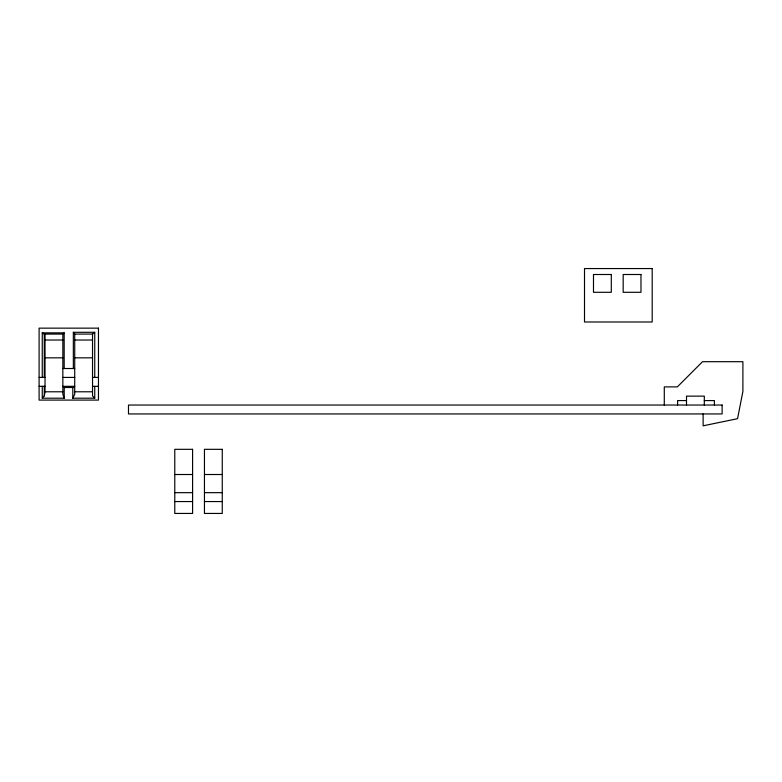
<?xml version="1.0" encoding="UTF-8"?>
<svg xmlns="http://www.w3.org/2000/svg" width="782" height="782" viewBox="0 0 782 782"><rect width="100%" height="100%" fill="white"/><g stroke="black" fill="none" stroke-linecap="round" stroke-linejoin="round"><path stroke-width="1.17" d="M64.222 387.501L72.804 387.501L74.72 386.328L62.843 386.328L64.222 387.501L64.222 398.194L42.257 398.194L44.281 395.868L45.033 391.782L45.033 334.08M94.749 386.328L94.749 398.194L72.804 398.194L74.72 394.265L74.72 334.08L73.342 332.301L94.749 332.301L94.749 377.423M42.257 377.423L42.257 332.858L44.281 334.08L62.843 334.08L64.173 332.858L64.173 368.518M74.72 334.08L92.53 334.08L94.749 332.301M42.257 332.858L64.173 332.858M45.033 340.023L62.843 340.023M74.72 340.023L92.53 340.023M45.033 357.833L62.843 357.833M74.72 357.833L92.53 357.833M62.843 368.518L74.72 368.518M39.1 377.423L45.033 377.423M62.843 377.423L74.72 377.423M92.53 377.423L98.464 377.423M39.1 386.328L45.033 386.328M92.53 386.328L98.464 386.328M45.033 391.782L62.843 391.782M74.72 391.782L92.53 391.782M686.508 400.58L677.603 400.58L677.603 405.037M704.308 400.58L714.406 400.58L714.406 405.037M174.777 474.508L192.587 474.508M204.454 474.508L222.264 474.508M174.777 492.66L192.587 492.66M204.454 492.66L222.264 492.66M174.777 501.565L192.587 501.565M204.454 501.565L222.264 501.565M94.749 398.194L92.53 395.868L92.53 334.08M64.222 398.194L62.843 394.265L62.843 334.08M704.308 405.037L704.308 396.132L686.508 396.132L686.508 405.037M703.126 413.942L703.126 425.809L737.553 418.693L742.9 391.381L742.9 361.695L702.529 361.695L677.349 386.885L664.289 386.885L664.289 405.037M73.342 332.301L73.342 368.518M72.804 387.501L72.804 398.194M44.281 334.08L44.281 377.423M44.281 386.328L44.281 395.868M42.257 386.328L42.257 398.194M652.188 268.558L584.506 268.558L584.506 321.988L652.188 321.988L652.188 268.558M611.299 274.502L593.489 274.502L593.489 292.302L611.299 292.302L611.299 274.502M640.976 274.502L623.176 274.502L623.176 292.302L640.976 292.302L640.976 274.502M98.464 328.147L39.1 328.147L39.1 400.091L98.464 400.091L98.464 328.147M722.118 405.037L128.483 405.037L128.483 413.942L722.118 413.942L722.118 405.037M192.587 449.327L174.777 449.327L174.777 513.442L192.587 513.442L192.587 449.327M222.264 449.327L204.454 449.327L204.454 513.442L222.264 513.442L222.264 449.327"/></g></svg>
